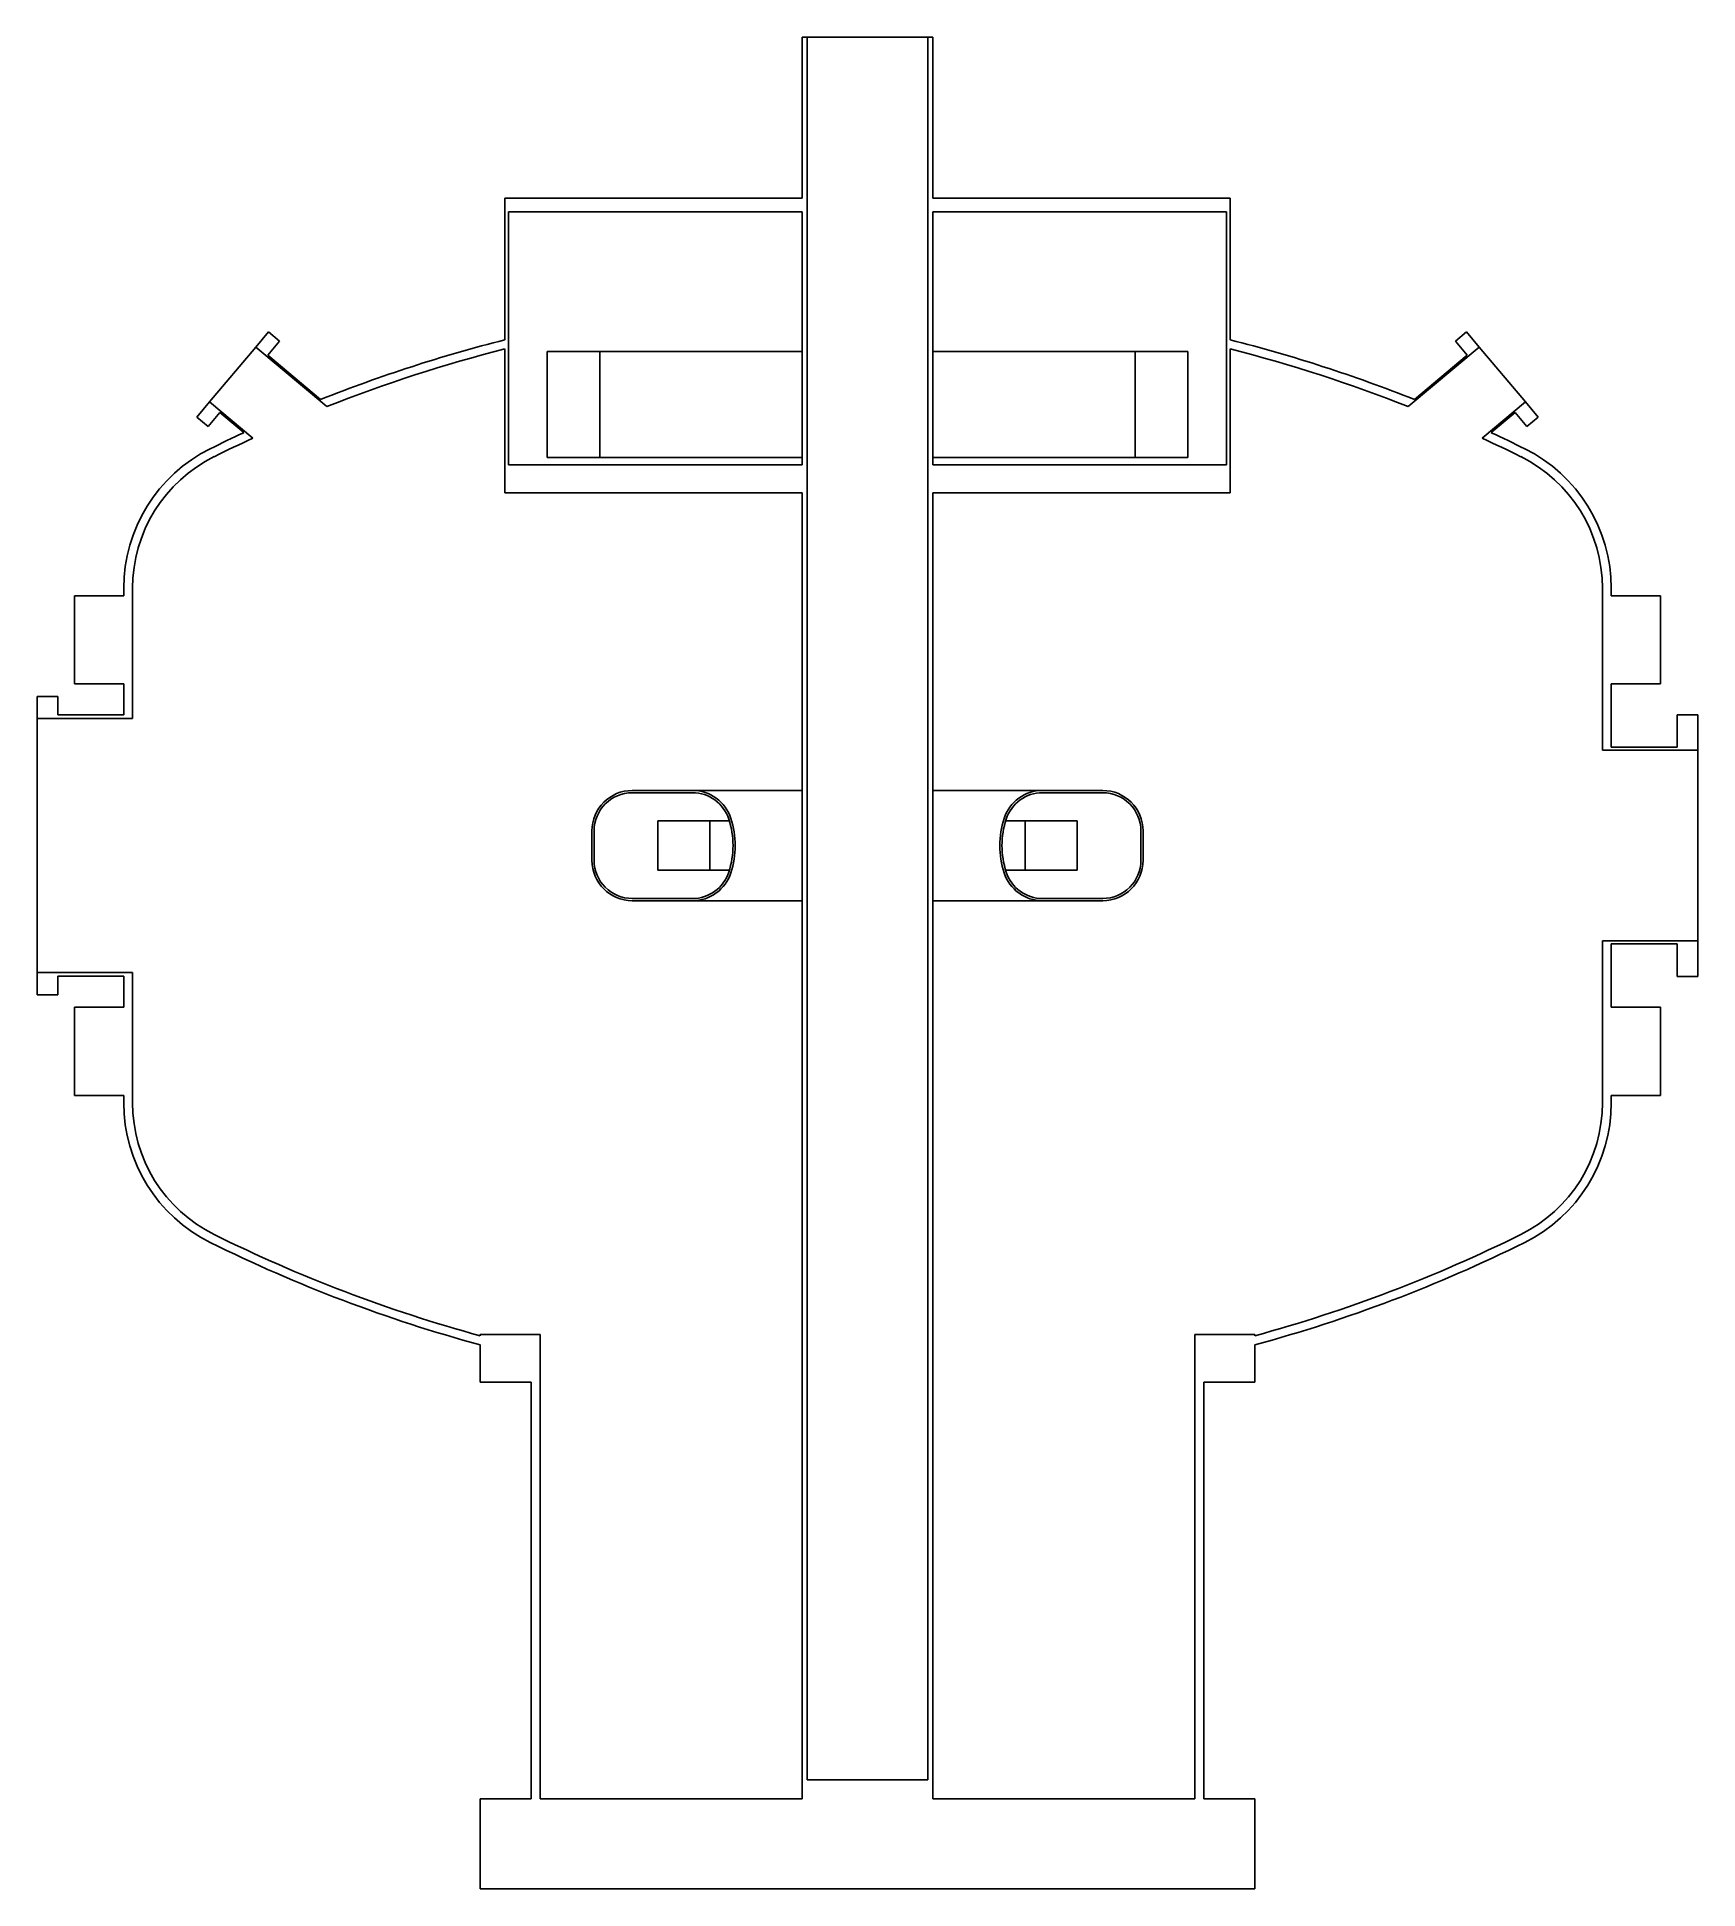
# Model space of a CAD drawing. Header units: millimetres. Extents: x -1130 to 1130, y -1419 to 1100.
import ezdxf

# ---------------------------------------------------------------- set-up
doc = ezdxf.new("R2010")
doc.units = ezdxf.units.MM
doc.layers.add('DV1_Default', color=7, linetype='Continuous')

msp = doc.modelspace()

# ---------------------------------------------------------------- linework, layer by layer
at = {"layer": 'DV1_Default', "color": 7, "linetype": 'Continuous'}
for p, q in [((-89.1, 881), (-89.1, 1100)), ((-89.1, 1100), (-82, 1100)), ((-82, 1100), (82, 1100)), ((-82, 1100), (-82, -1271)), ((82, -1271), (82, 1100)), ((82, 1100), (89.1, 1100)), ((89.1, 1100), (89.1, 881)), ((-493.5, 688.1), (-493.5, 881)), ((-493.5, 881), (-89.1, 881)), ((-488.5, 862), (-488.5, 518)), ((-89.1, 862), (-488.5, 862)), ((-89.1, 518), (-89.1, 862)), ((89.1, 881), (493.5, 881)), ((488.5, 862), (89.1, 862)), ((89.1, 862), (89.1, 518)), ((488.5, 518), (488.5, 862)), ((493.5, 881), (493.5, 688.1)), ((-832.4, 678.2), (-815, 698.9)), ((-799.9, 686.2), (-815.9, 667.1)), ((-815, 698.9), (-799.9, 686.2)), ((799.9, 686.2), (815, 698.9)), ((815.9, 667.1), (799.9, 686.2)), ((815, 698.9), (832.4, 678.2)), ((-832.4, 678.2), (-895.1, 603.5)), ((-832.4, 678.2), (-735.9, 597.3)), ((-815.9, 667.1), (-744.1, 606.9)), ((-493.5, 480), (-493.5, 675.7)), ((-436, 672), (-436, 528)), ((-364, 672), (-436, 672)), ((-364, 672), (-89.1, 672)), ((-364, 528), (-364, 672)), ((89.1, 672), (364, 672)), ((364, 672), (364, 528)), ((436, 672), (364, 672)), ((436, 528), (436, 672)), ((493.5, 675.7), (493.5, 480)), ((735.9, 597.3), (832.4, 678.2)), ((744.1, 606.9), (815.9, 667.1)), ((832.4, 678.2), (895.1, 603.5)), ((-912.5, 582.8), (-895.1, 603.5)), ((-897.3, 570.1), (-912.5, 582.8)), ((-881.3, 589.1), (-897.3, 570.1)), ((-836.4, 554.2), (-895.1, 603.5)), ((-848.7, 561.8), (-881.3, 589.1)), ((895.1, 603.5), (836.4, 554.2)), ((881.3, 589.1), (848.7, 561.8)), ((897.3, 570.1), (881.3, 589.1)), ((895.1, 603.5), (912.5, 582.8)), ((912.5, 582.8), (897.3, 570.1)), ((-488.5, 518), (-89.1, 518)), ((-436, 528), (-364, 528)), ((-364, 528), (-89.1, 528)), ((89.1, 528), (364, 528)), ((89.1, 518), (488.5, 518)), ((364, 528), (436, 528)), ((-89.1, 480), (-493.5, 480)), ((-89.1, -1297), (-89.1, 480)), ((89.1, 480), (89.1, -1297)), ((493.5, 480), (89.1, 480)), ((-1079, 220), (-1079, 340)), ((-1079, 340), (-1012, 340)), ((-1012, 340), (-1012, 350)), ((-1000, 350), (-1000, 172.8)), ((1000, 129.7), (1000, 350)), ((1012, 350), (1012, 340)), ((1012, 340), (1079, 340)), ((1079, 340), (1079, 220)), ((-1130, 203), (-1101.5, 203)), ((-1130, 172.8), (-1130, 203)), ((-1101.5, 203), (-1101.5, 177.8)), ((-1012, 220), (-1079, 220)), ((-1012, 177.8), (-1012, 220)), ((1012, 220), (1012, 133.7)), ((1079, 220), (1012, 220)), ((-1101.5, 177.8), (-1012, 177.8)), ((1101.5, 133.7), (1101.5, 178)), ((1101.5, 178), (1130, 178)), ((1130, 178), (1130, 129.7)), ((-1130, 172.8), (-1130, -172.8)), ((-1130, 172.8), (-1000, 172.8)), ((1130, 129.7), (1000, 129.7)), ((1012, 133.7), (1101.5, 133.7)), ((1130, 129.7), (1130, -129.7)), ((-320, 75), (-238.2, 75)), ((-320, 72), (-238.2, 72)), ((-238.2, 75), (-89.1, 75)), ((89.1, 75), (238.2, 75)), ((238.2, 75), (320, 75)), ((238.2, 72), (320, 72)), ((-285.4, 33.6), (-214.6, 33.6)), ((-285.4, -33.6), (-285.4, 33.6)), ((-214.6, 33.6), (-187.9, 33.6)), ((-214.6, 33.6), (-214.6, -33.6)), ((187.9, 33.6), (214.6, 33.6)), ((214.6, -33.6), (214.6, 33.6)), ((214.6, 33.6), (285.4, 33.6)), ((285.4, 33.6), (285.4, -33.6)), ((-375, -20), (-375, 20)), ((-372, -20), (-372, 20)), ((372, 20), (372, -20)), ((375, 20), (375, -20)), ((-214.6, -33.6), (-285.4, -33.6)), ((-214.6, -33.6), (-187.9, -33.6)), ((187.9, -33.6), (214.6, -33.6)), ((285.4, -33.6), (214.6, -33.6)), ((-238.2, -72), (-320, -72)), ((-238.2, -75), (-320, -75)), ((-238.2, -75), (-89.1, -75)), ((89.1, -75), (238.2, -75)), ((320, -72), (238.2, -72)), ((320, -75), (238.2, -75)), ((1000, -129.7), (1130, -129.7)), ((1000, -350), (1000, -129.7)), ((1012, -133.7), (1012, -220)), ((1101.5, -133.7), (1012, -133.7)), ((1101.5, -178), (1101.5, -133.7)), ((1130, -129.7), (1130, -178)), ((-1130, -203), (-1130, -172.8)), ((-1000, -172.8), (-1130, -172.8)), ((-1000, -172.8), (-1000, -350)), ((-1012, -177.8), (-1101.5, -177.8)), ((-1101.5, -177.8), (-1101.5, -203)), ((-1012, -220), (-1012, -177.8)), ((1130, -178), (1101.5, -178)), ((-1101.5, -203), (-1130, -203)), ((-1079, -340), (-1079, -220)), ((-1079, -220), (-1012, -220)), ((1012, -220), (1079, -220)), ((1079, -220), (1079, -340)), ((-1012, -340), (-1079, -340)), ((-1012, -350), (-1012, -340)), ((1012, -340), (1012, -350)), ((1079, -340), (1012, -340)), ((-527, -666.9), (-527, -665)), ((-527, -665), (-445.5, -665)), ((-527, -730), (-527, -679.3)), ((-445.5, -665), (-445.5, -1297)), ((445.5, -665), (527, -665)), ((445.5, -1297), (445.5, -665)), ((527, -665), (527, -666.9)), ((527, -679.3), (527, -730)), ((-457.5, -730), (-527, -730)), ((-457.5, -1297), (-457.5, -730)), ((457.5, -730), (457.5, -1297)), ((527, -730), (457.5, -730)), ((-82, -1271), (82, -1271)), ((-527, -1297), (-457.5, -1297)), ((-527, -1419.4), (-527, -1297)), ((-445.5, -1297), (-89.1, -1297)), ((89.1, -1297), (445.5, -1297)), ((457.5, -1297), (527, -1297)), ((527, -1297), (527, -1419.4)), ((527, -1419.4), (-527, -1419.4))]:
    msp.add_line(p, q, dxfattribs=at)
for centre, radius, start, end in [((0, -1262.5), 2012, 104.1983, 111.7049), ((0, -1262.5), 2012, 68.2951, 75.8017), ((0, -1262.5), 2000, 104.2853, 111.5881), ((0, -1262.5), 2000, 68.4119, 75.7147), ((0, -1262.5), 2012, 114.9495, 116.3878), ((0, -1262.5), 2012, 63.6122, 65.0505), ((-800, 350), 212, 116.3878, 180), ((-800, 350), 200, 116.3878, 180), ((0, -1262.5), 2000, 114.7222, 116.3878), ((0, -1262.5), 2000, 63.6122, 65.2778), ((800, 350), 200, 0, 63.6122), ((800, 350), 212, 0, 63.6122), ((-320, 20), 55, 90, 180), ((-320, 20), 52, 90, 180), ((-238.2, 20), 55, 17.9202, 90), ((-238.2, 20), 52, 17.9202, 90), ((238.2, 20), 55, 90, 162.0798), ((238.2, 20), 52, 90, 162.0798), ((320, 20), 55, 0, 90), ((320, 20), 52, 0, 90), ((-300, 0), 117, 342.0798, 17.9202), ((-300, 0), 120, 342.0798, 17.9202), ((300, 0), 120, 162.0798, 197.9202), ((300, 0), 117, 162.0798, 197.9202), ((-320, -20), 55, 180, 270), ((-320, -20), 52, 180, 270), ((320, -20), 52, 270, 0), ((320, -20), 55, 270, 0), ((-238.2, -20), 52, 270, 342.0798), ((-238.2, -20), 55, 270, 342.0798), ((238.2, -20), 55, 197.9202, 270), ((238.2, -20), 52, 197.9202, 270), ((-800, -350), 212, 180, 243.6122), ((-800, -350), 200, 180, 243.6122), ((800, -350), 200, 296.3878, 0), ((800, -350), 212, 296.3878, 0), ((0, 1262.5), 2012, 243.6122, 254.8155), ((0, 1262.5), 2000, 243.6122, 254.7222), ((0, 1262.5), 2000, 285.2778, 296.3878), ((0, 1262.5), 2012, 285.1845, 296.3878)]:
    msp.add_arc(centre, radius, start, end, dxfattribs=at)

doc.saveas('drawing.dxf')
